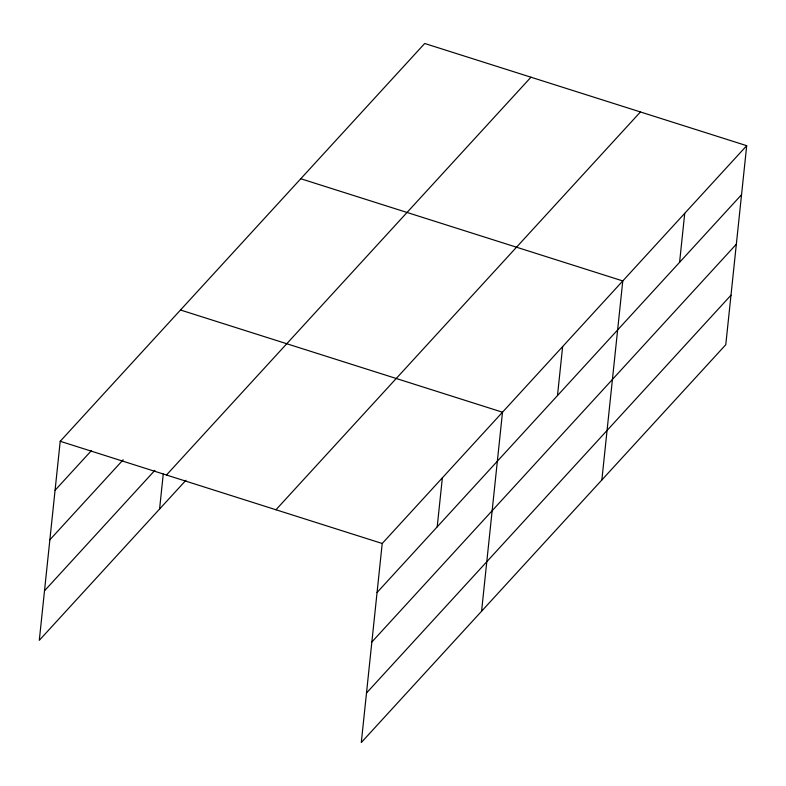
<?xml version="1.0" encoding="UTF-8"?>
<svg xmlns="http://www.w3.org/2000/svg" width="786" height="786" viewBox="0 0 786 786"><rect width="100%" height="100%" fill="white"/><g stroke="black" fill="none" stroke-linecap="round" stroke-linejoin="round"><path stroke-width="1.18" d="M746.7 145.685L382.212 543.49L361.295 742.515L725.783 344.71L746.7 145.685L424.705 43.485L60.217 441.29L39.3 640.315L185.938 480.266M159.578 509.033L163.262 474.017M437.203 526.856L442.361 477.859M481.582 611.243L502.5 412.218L180.495 310.008M557.49 395.584L562.638 346.577M601.86 479.971L622.777 280.936L300.773 178.736M679.585 262.318L684.734 213.311M55.069 490.287L91.314 450.722M49.862 539.795L123.186 459.771M44.507 590.807L154.901 470.323M166.475 475.019L530.963 77.205M275.955 509.76L640.443 111.956M377.064 592.497L741.552 194.692M371.866 642.005L736.344 244.2M366.502 693.006L730.99 295.202M60.217 441.29L382.212 543.49"/></g></svg>
